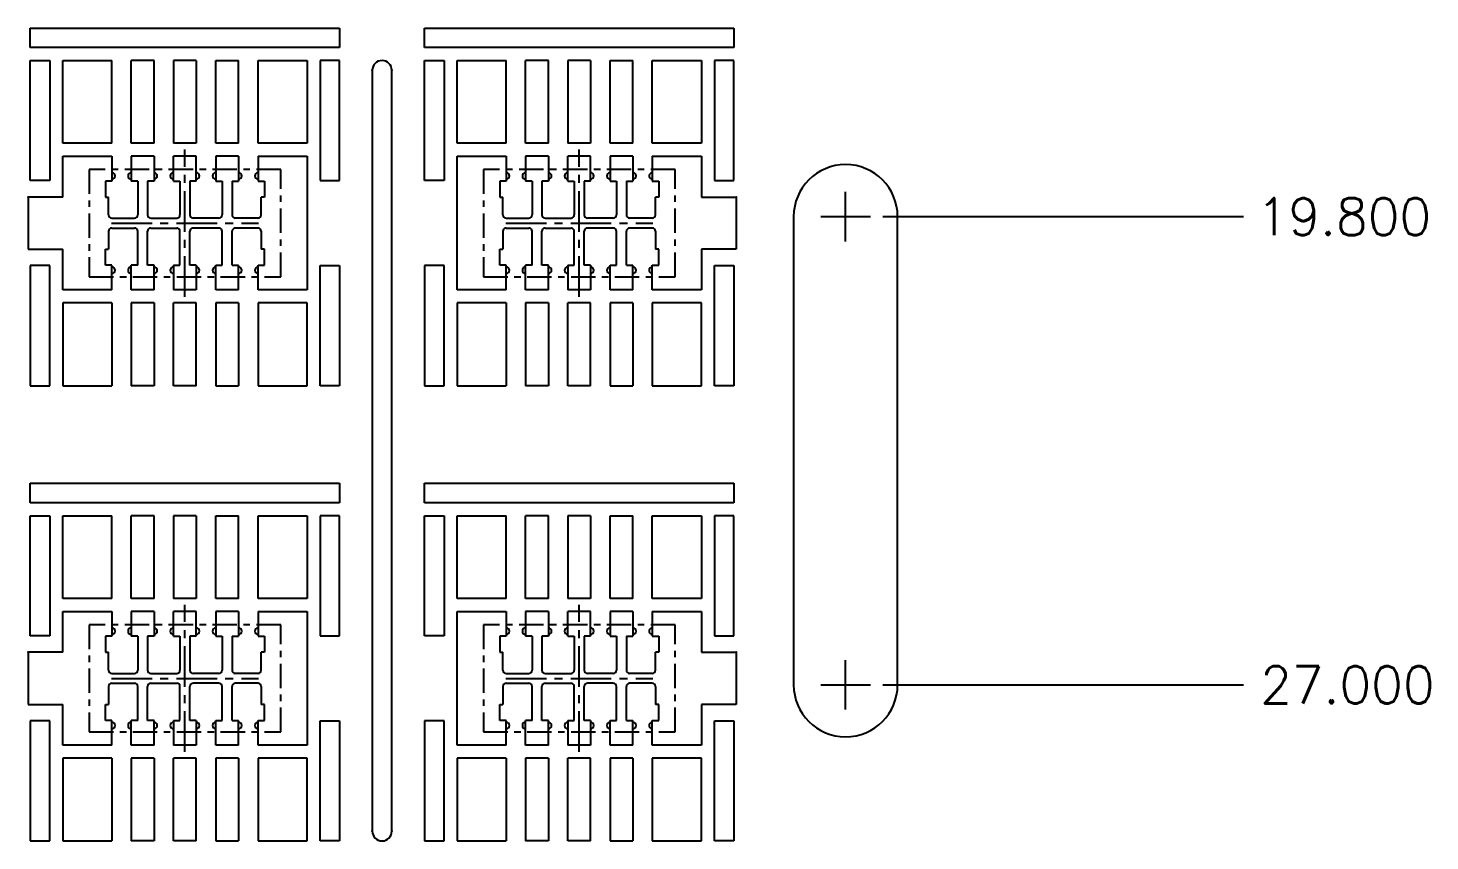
# Model space of a CAD drawing. Extents: x -176.6 to -118.8, y -49.2 to 29.7.
# Drawn here: x -158.88 to -137.31, y -6.61 to 5.89 of the extents above; entities that cross this region are included whole.
import ezdxf

# ---------------------------------------------------------------- set-up
doc = ezdxf.new("R2010")
doc.units = 0
doc.header["$LTSCALE"] = 0.5
doc.header["$MEASUREMENT"] = 0
doc.linetypes.add('CENTER', pattern=[2, 1.25, -0.25, 0.25, -0.25])
doc.linetypes.add('CENTER2', pattern=[1.125, 0.75, -0.125, 0.125, -0.125])
doc.layers.add('1', color=7, linetype='CONTINUOUS')
doc.layers.add('1D', color=4, linetype='CONTINUOUS')
doc.styles.add('SIMPLEX', font='SIMPLEX')

msp = doc.modelspace()

# ---------------------------------------------------------------- linework, layer by layer
at = {"layer": '1'}
for p, q in [((-158.846, 5.894), (-154.086, 5.894)), ((-158.846, 5.594), (-158.846, 5.894)), ((-154.086, 5.894), (-154.086, 5.594)), ((-152.778, 5.894), (-148.018, 5.894)), ((-152.778, 5.594), (-152.778, 5.894)), ((-148.018, 5.894), (-148.018, 5.594)), ((-154.086, 5.594), (-158.846, 5.594)), ((-158.846, 3.548), (-158.846, 5.394)), ((-158.846, 5.394), (-158.546, 5.394)), ((-158.546, 5.394), (-158.546, 3.548)), ((-158.346, 5.394), (-157.591, 5.394)), ((-158.346, 4.122), (-158.346, 5.394)), ((-157.591, 4.122), (-157.591, 5.394)), ((-157.291, 4.122), (-157.291, 5.394)), ((-156.941, 5.394), (-157.291, 5.394)), ((-156.941, 4.122), (-156.941, 5.394)), ((-156.641, 5.394), (-156.641, 4.122)), ((-156.291, 5.394), (-156.641, 5.394)), ((-156.291, 5.394), (-156.291, 4.122)), ((-155.991, 4.122), (-155.991, 5.394)), ((-155.641, 4.122), (-155.641, 5.394)), ((-155.341, 4.122), (-155.341, 5.394)), ((-155.341, 5.394), (-154.586, 5.394)), ((-154.586, 5.394), (-154.586, 4.122)), ((-154.086, 5.394), (-154.386, 5.394)), ((-154.386, 5.394), (-154.386, 3.548)), ((-154.086, 3.548), (-154.086, 5.394)), ((-148.018, 5.594), (-152.778, 5.594)), ((-152.778, 3.548), (-152.778, 5.394)), ((-152.778, 5.394), (-152.478, 5.394)), ((-152.478, 5.394), (-152.478, 3.548)), ((-152.278, 5.394), (-151.523, 5.394)), ((-152.278, 4.122), (-152.278, 5.394)), ((-151.523, 4.122), (-151.523, 5.394)), ((-151.223, 4.122), (-151.223, 5.394)), ((-150.873, 5.394), (-151.223, 5.394)), ((-150.873, 4.122), (-150.873, 5.394)), ((-150.573, 5.394), (-150.573, 4.122)), ((-150.223, 5.394), (-150.573, 5.394)), ((-150.223, 5.394), (-150.223, 4.122)), ((-149.923, 4.122), (-149.923, 5.394)), ((-149.573, 4.122), (-149.573, 5.394)), ((-149.273, 4.122), (-149.273, 5.394)), ((-149.273, 5.394), (-148.518, 5.394)), ((-148.518, 5.394), (-148.518, 4.122)), ((-148.018, 5.394), (-148.318, 5.394)), ((-148.318, 5.394), (-148.318, 3.548)), ((-148.018, 3.548), (-148.018, 5.394)), ((-157.591, 4.122), (-158.346, 4.122)), ((-156.941, 4.122), (-157.291, 4.122)), ((-155.641, 4.122), (-155.991, 4.122)), ((-154.586, 4.122), (-155.341, 4.122)), ((-151.523, 4.122), (-152.278, 4.122)), ((-150.873, 4.122), (-151.223, 4.122)), ((-149.573, 4.122), (-149.923, 4.122)), ((-148.518, 4.122), (-149.273, 4.122)), ((-158.346, 3.922), (-157.591, 3.922)), ((-158.346, 3.294), (-158.346, 3.922)), ((-157.591, 3.922), (-157.591, 3.541)), ((-156.941, 3.922), (-157.291, 3.922)), ((-157.291, 3.922), (-157.291, 3.541)), ((-156.941, 3.922), (-156.941, 3.541)), ((-156.291, 3.922), (-156.641, 3.922)), ((-156.641, 3.541), (-156.641, 3.922)), ((-156.291, 3.541), (-156.291, 3.922)), ((-155.641, 3.922), (-155.991, 3.922)), ((-155.991, 3.922), (-155.991, 3.541)), ((-155.641, 3.922), (-155.641, 3.541)), ((-155.341, 3.922), (-154.586, 3.922)), ((-155.341, 3.922), (-155.341, 3.541)), ((-154.586, 3.922), (-154.586, 1.866)), ((-152.278, 3.922), (-151.523, 3.922)), ((-152.278, 1.866), (-152.278, 3.922)), ((-151.523, 3.922), (-151.523, 3.541)), ((-150.873, 3.922), (-151.223, 3.922)), ((-151.223, 3.922), (-151.223, 3.541)), ((-150.873, 3.922), (-150.873, 3.541)), ((-150.223, 3.922), (-150.573, 3.922)), ((-150.573, 3.541), (-150.573, 3.922)), ((-150.223, 3.541), (-150.223, 3.922)), ((-149.573, 3.922), (-149.923, 3.922)), ((-149.923, 3.922), (-149.923, 3.541)), ((-149.573, 3.922), (-149.573, 3.541)), ((-149.273, 3.922), (-148.518, 3.922)), ((-149.273, 3.922), (-149.273, 3.541)), ((-148.518, 3.922), (-148.518, 3.294)), ((-158.546, 3.548), (-158.846, 3.548)), ((-157.591, 3.541), (-157.69, 3.541)), ((-157.69, 3.541), (-157.69, 3.294)), ((-157.192, 3.541), (-157.291, 3.541)), ((-157.192, 3.541), (-157.192, 3.02)), ((-156.941, 3.541), (-157.04, 3.541)), ((-157.04, 3.541), (-157.04, 3.02)), ((-156.641, 3.541), (-156.542, 3.541)), ((-156.542, 3.541), (-156.542, 3.069)), ((-156.542, 3.541), (-156.542, 3.02)), ((-156.291, 3.541), (-156.39, 3.541)), ((-156.39, 3.541), (-156.39, 3.02)), ((-156.39, 3.541), (-156.39, 3.02)), ((-155.991, 3.541), (-155.892, 3.541)), ((-155.892, 3.541), (-155.892, 3.02)), ((-155.74, 3.541), (-155.641, 3.541)), ((-155.74, 3.541), (-155.74, 3.02)), ((-155.341, 3.541), (-155.242, 3.541)), ((-155.242, 3.541), (-155.242, 3.294)), ((-154.386, 3.548), (-154.086, 3.548)), ((-152.478, 3.548), (-152.778, 3.548)), ((-151.523, 3.541), (-151.622, 3.541)), ((-151.622, 3.541), (-151.622, 3.294)), ((-151.124, 3.541), (-151.223, 3.541)), ((-151.124, 3.541), (-151.124, 3.02)), ((-150.873, 3.541), (-150.972, 3.541)), ((-150.972, 3.541), (-150.972, 3.02)), ((-150.573, 3.541), (-150.474, 3.541)), ((-150.474, 3.541), (-150.474, 3.069)), ((-150.474, 3.541), (-150.474, 3.02)), ((-150.223, 3.541), (-150.322, 3.541)), ((-150.322, 3.541), (-150.322, 3.02)), ((-150.322, 3.541), (-150.322, 3.02)), ((-149.923, 3.541), (-149.824, 3.541)), ((-149.824, 3.541), (-149.824, 3.02)), ((-149.672, 3.541), (-149.573, 3.541)), ((-149.672, 3.541), (-149.672, 3.02)), ((-149.273, 3.541), (-149.174, 3.541)), ((-149.174, 3.541), (-149.174, 3.294)), ((-148.318, 3.548), (-148.018, 3.548)), ((-158.88, 3.294), (-158.88, 2.494)), ((-158.346, 3.294), (-158.88, 3.294)), ((-157.69, 3.294), (-157.641, 3.294)), ((-157.641, 3.02), (-157.641, 3.294)), ((-155.242, 3.294), (-155.291, 3.294)), ((-155.291, 3.02), (-155.291, 3.294)), ((-151.622, 3.294), (-151.573, 3.294)), ((-151.573, 3.02), (-151.573, 3.294)), ((-149.174, 3.294), (-149.223, 3.294)), ((-149.223, 3.02), (-149.223, 3.294)), ((-148.518, 3.294), (-147.984, 3.294)), ((-147.984, 3.294), (-147.984, 2.494)), ((-157.591, 2.97), (-157.242, 2.97)), ((-157.591, 2.818), (-157.242, 2.818)), ((-156.99, 2.97), (-156.592, 2.97)), ((-156.99, 2.818), (-156.592, 2.818)), ((-155.942, 2.97), (-156.34, 2.97)), ((-155.942, 2.818), (-156.34, 2.818)), ((-155.341, 2.97), (-155.69, 2.97)), ((-155.341, 2.818), (-155.69, 2.818)), ((-151.523, 2.97), (-151.174, 2.97)), ((-151.523, 2.818), (-151.174, 2.818)), ((-150.922, 2.97), (-150.524, 2.97)), ((-150.922, 2.818), (-150.524, 2.818)), ((-149.874, 2.97), (-150.272, 2.97)), ((-149.874, 2.818), (-150.272, 2.818)), ((-149.273, 2.97), (-149.622, 2.97)), ((-149.273, 2.818), (-149.622, 2.818)), ((-157.641, 2.768), (-157.641, 2.494)), ((-157.192, 2.247), (-157.192, 2.768)), ((-157.04, 2.247), (-157.04, 2.768)), ((-156.542, 2.247), (-156.542, 2.768)), ((-156.542, 2.247), (-156.542, 2.768)), ((-156.39, 2.247), (-156.39, 2.768)), ((-156.39, 2.247), (-156.39, 2.718)), ((-155.892, 2.247), (-155.892, 2.768)), ((-155.74, 2.247), (-155.74, 2.768)), ((-155.291, 2.768), (-155.291, 2.494)), ((-151.573, 2.768), (-151.573, 2.494)), ((-151.124, 2.247), (-151.124, 2.768)), ((-150.972, 2.247), (-150.972, 2.768)), ((-150.474, 2.247), (-150.474, 2.768)), ((-150.474, 2.247), (-150.474, 2.768)), ((-150.322, 2.247), (-150.322, 2.768)), ((-150.322, 2.247), (-150.322, 2.718)), ((-149.824, 2.247), (-149.824, 2.768)), ((-149.672, 2.247), (-149.672, 2.768)), ((-149.223, 2.768), (-149.223, 2.494)), ((-158.88, 2.494), (-158.346, 2.494)), ((-158.346, 1.866), (-158.346, 2.494)), ((-157.69, 2.247), (-157.69, 2.494)), ((-157.69, 2.494), (-157.641, 2.494)), ((-155.242, 2.494), (-155.291, 2.494)), ((-155.242, 2.247), (-155.242, 2.494)), ((-151.622, 2.247), (-151.622, 2.494)), ((-151.622, 2.494), (-151.573, 2.494)), ((-149.174, 2.494), (-149.223, 2.494)), ((-149.174, 2.247), (-149.174, 2.494)), ((-147.984, 2.494), (-148.518, 2.494)), ((-148.518, 2.494), (-148.518, 1.866)), ((-158.846, 2.24), (-158.846, 0.394)), ((-158.546, 2.24), (-158.846, 2.24)), ((-158.546, 0.394), (-158.546, 2.24)), ((-157.591, 2.247), (-157.69, 2.247)), ((-157.591, 1.866), (-157.591, 2.247)), ((-157.291, 1.866), (-157.291, 2.247)), ((-157.192, 2.247), (-157.291, 2.247)), ((-156.941, 2.247), (-157.04, 2.247)), ((-156.941, 1.866), (-156.941, 2.247)), ((-156.641, 2.247), (-156.641, 1.866)), ((-156.641, 2.247), (-156.542, 2.247)), ((-156.291, 2.247), (-156.39, 2.247)), ((-156.291, 2.247), (-156.291, 1.866)), ((-155.991, 1.866), (-155.991, 2.247)), ((-155.991, 2.247), (-155.892, 2.247)), ((-155.74, 2.247), (-155.641, 2.247)), ((-155.641, 1.866), (-155.641, 2.247)), ((-155.341, 1.866), (-155.341, 2.247)), ((-155.341, 2.247), (-155.242, 2.247)), ((-154.386, 2.24), (-154.086, 2.24)), ((-154.386, 0.394), (-154.386, 2.24)), ((-154.086, 2.24), (-154.086, 0.394)), ((-152.778, 2.24), (-152.778, 0.394)), ((-152.478, 2.24), (-152.778, 2.24)), ((-152.478, 0.394), (-152.478, 2.24)), ((-151.523, 2.247), (-151.622, 2.247)), ((-151.523, 1.866), (-151.523, 2.247)), ((-151.223, 1.866), (-151.223, 2.247)), ((-151.124, 2.247), (-151.223, 2.247)), ((-150.873, 2.247), (-150.972, 2.247)), ((-150.873, 1.866), (-150.873, 2.247)), ((-150.573, 2.247), (-150.573, 1.866)), ((-150.573, 2.247), (-150.474, 2.247)), ((-150.223, 2.247), (-150.322, 2.247)), ((-150.223, 2.247), (-150.223, 1.866)), ((-149.923, 1.866), (-149.923, 2.247)), ((-149.923, 2.247), (-149.824, 2.247)), ((-149.672, 2.247), (-149.573, 2.247)), ((-149.573, 1.866), (-149.573, 2.247)), ((-149.273, 1.866), (-149.273, 2.247)), ((-149.273, 2.247), (-149.174, 2.247)), ((-148.318, 2.24), (-148.018, 2.24)), ((-148.318, 0.394), (-148.318, 2.24)), ((-148.018, 2.24), (-148.018, 0.394)), ((-157.591, 1.866), (-158.346, 1.866)), ((-156.941, 1.866), (-157.291, 1.866)), ((-156.291, 1.866), (-156.641, 1.866)), ((-155.641, 1.866), (-155.991, 1.866)), ((-154.586, 1.866), (-155.341, 1.866)), ((-151.523, 1.866), (-152.278, 1.866)), ((-150.873, 1.866), (-151.223, 1.866)), ((-150.223, 1.866), (-150.573, 1.866)), ((-149.573, 1.866), (-149.923, 1.866)), ((-148.518, 1.866), (-149.273, 1.866)), ((-157.591, 1.666), (-158.346, 1.666)), ((-158.346, 1.666), (-158.346, 0.394)), ((-157.591, 1.666), (-157.591, 0.394)), ((-157.291, 1.666), (-157.291, 0.394)), ((-156.941, 1.666), (-157.291, 1.666)), ((-156.941, 1.666), (-156.941, 0.394)), ((-156.641, 0.394), (-156.641, 1.666)), ((-156.291, 0.394), (-156.291, 1.666)), ((-155.991, 1.666), (-155.991, 0.394)), ((-155.641, 1.666), (-155.991, 1.666)), ((-155.641, 1.666), (-155.641, 0.394)), ((-155.341, 1.666), (-155.341, 0.394)), ((-154.586, 1.666), (-155.341, 1.666)), ((-154.586, 0.394), (-154.586, 1.666)), ((-151.523, 1.666), (-152.278, 1.666)), ((-152.278, 1.666), (-152.278, 0.394)), ((-151.523, 1.666), (-151.523, 0.394)), ((-151.223, 1.666), (-151.223, 0.394)), ((-150.873, 1.666), (-151.223, 1.666)), ((-150.873, 1.666), (-150.873, 0.394)), ((-150.573, 0.394), (-150.573, 1.666)), ((-150.223, 0.394), (-150.223, 1.666)), ((-149.923, 1.666), (-149.923, 0.394)), ((-149.573, 1.666), (-149.923, 1.666)), ((-149.573, 1.666), (-149.573, 0.394)), ((-149.273, 1.666), (-149.273, 0.394)), ((-148.518, 1.666), (-149.273, 1.666)), ((-148.518, 0.394), (-148.518, 1.666)), ((-158.846, 0.394), (-158.546, 0.394)), ((-158.346, 0.394), (-157.591, 0.394)), ((-156.941, 0.394), (-157.291, 0.394)), ((-156.291, 0.394), (-156.641, 0.394)), ((-155.341, 0.394), (-154.586, 0.394)), ((-154.086, 0.394), (-154.386, 0.394)), ((-152.778, 0.394), (-152.478, 0.394)), ((-152.278, 0.394), (-151.523, 0.394)), ((-150.873, 0.394), (-151.223, 0.394)), ((-150.223, 0.394), (-150.573, 0.394)), ((-149.273, 0.394), (-148.518, 0.394)), ((-148.018, 0.394), (-148.318, 0.394)), ((-158.846, -1.106), (-154.086, -1.106)), ((-158.846, -1.406), (-158.846, -1.106)), ((-154.086, -1.106), (-154.086, -1.406)), ((-152.778, -1.106), (-148.018, -1.106)), ((-152.778, -1.406), (-152.778, -1.106)), ((-148.018, -1.106), (-148.018, -1.406)), ((-154.086, -1.406), (-158.846, -1.406)), ((-148.018, -1.406), (-152.778, -1.406)), ((-158.846, -3.452), (-158.846, -1.606)), ((-158.846, -1.606), (-158.546, -1.606)), ((-158.546, -1.606), (-158.546, -3.452)), ((-158.346, -1.606), (-157.591, -1.606)), ((-158.346, -2.878), (-158.346, -1.606)), ((-157.591, -2.878), (-157.591, -1.606)), ((-157.291, -2.878), (-157.291, -1.606)), ((-156.941, -1.606), (-157.291, -1.606)), ((-156.941, -2.878), (-156.941, -1.606)), ((-156.641, -1.606), (-156.641, -2.878)), ((-156.291, -1.606), (-156.641, -1.606)), ((-156.291, -1.606), (-156.291, -2.878)), ((-155.991, -2.878), (-155.991, -1.606)), ((-155.641, -2.878), (-155.641, -1.606)), ((-155.341, -2.878), (-155.341, -1.606)), ((-155.341, -1.606), (-154.586, -1.606)), ((-154.586, -1.606), (-154.586, -2.878)), ((-154.086, -1.606), (-154.386, -1.606)), ((-154.386, -1.606), (-154.386, -3.452)), ((-154.086, -3.452), (-154.086, -1.606)), ((-152.778, -3.452), (-152.778, -1.606)), ((-152.778, -1.606), (-152.478, -1.606)), ((-152.478, -1.606), (-152.478, -3.452)), ((-152.278, -1.606), (-151.523, -1.606)), ((-152.278, -2.878), (-152.278, -1.606)), ((-151.523, -2.878), (-151.523, -1.606)), ((-151.223, -2.878), (-151.223, -1.606)), ((-150.873, -1.606), (-151.223, -1.606)), ((-150.873, -2.878), (-150.873, -1.606)), ((-150.573, -1.606), (-150.573, -2.878)), ((-150.223, -1.606), (-150.573, -1.606)), ((-150.223, -1.606), (-150.223, -2.878)), ((-149.923, -2.878), (-149.923, -1.606)), ((-149.573, -2.878), (-149.573, -1.606)), ((-149.273, -2.878), (-149.273, -1.606)), ((-149.273, -1.606), (-148.518, -1.606)), ((-148.518, -1.606), (-148.518, -2.878)), ((-148.018, -1.606), (-148.318, -1.606)), ((-148.318, -1.606), (-148.318, -3.452)), ((-148.018, -3.452), (-148.018, -1.606)), ((-157.591, -2.878), (-158.346, -2.878)), ((-156.941, -2.878), (-157.291, -2.878)), ((-155.641, -2.878), (-155.991, -2.878)), ((-154.586, -2.878), (-155.341, -2.878)), ((-151.523, -2.878), (-152.278, -2.878)), ((-150.873, -2.878), (-151.223, -2.878)), ((-149.573, -2.878), (-149.923, -2.878)), ((-148.518, -2.878), (-149.273, -2.878)), ((-158.346, -3.078), (-157.591, -3.078)), ((-158.346, -3.706), (-158.346, -3.078)), ((-157.591, -3.078), (-157.591, -3.459)), ((-156.941, -3.078), (-157.291, -3.078)), ((-157.291, -3.078), (-157.291, -3.459)), ((-156.941, -3.078), (-156.941, -3.459)), ((-156.291, -3.078), (-156.641, -3.078)), ((-156.641, -3.459), (-156.641, -3.078)), ((-156.291, -3.459), (-156.291, -3.078)), ((-155.641, -3.078), (-155.991, -3.078)), ((-155.991, -3.078), (-155.991, -3.459)), ((-155.641, -3.078), (-155.641, -3.459)), ((-155.341, -3.078), (-154.586, -3.078)), ((-155.341, -3.078), (-155.341, -3.459)), ((-154.586, -3.078), (-154.586, -5.134)), ((-152.278, -3.078), (-151.523, -3.078)), ((-152.278, -5.134), (-152.278, -3.078)), ((-151.523, -3.078), (-151.523, -3.459)), ((-150.873, -3.078), (-151.223, -3.078)), ((-151.223, -3.078), (-151.223, -3.459)), ((-150.873, -3.078), (-150.873, -3.459)), ((-150.223, -3.078), (-150.573, -3.078)), ((-150.573, -3.459), (-150.573, -3.078)), ((-150.223, -3.459), (-150.223, -3.078)), ((-149.573, -3.078), (-149.923, -3.078)), ((-149.923, -3.078), (-149.923, -3.459)), ((-149.573, -3.078), (-149.573, -3.459)), ((-149.273, -3.078), (-148.518, -3.078)), ((-149.273, -3.078), (-149.273, -3.459)), ((-148.518, -3.078), (-148.518, -3.706)), ((-158.546, -3.452), (-158.846, -3.452)), ((-157.591, -3.459), (-157.69, -3.459)), ((-157.69, -3.459), (-157.69, -3.706)), ((-157.192, -3.459), (-157.291, -3.459)), ((-157.192, -3.459), (-157.192, -3.98)), ((-156.941, -3.459), (-157.04, -3.459)), ((-157.04, -3.459), (-157.04, -3.98)), ((-156.641, -3.459), (-156.542, -3.459)), ((-156.542, -3.459), (-156.542, -3.931)), ((-156.542, -3.459), (-156.542, -3.98)), ((-156.291, -3.459), (-156.39, -3.459)), ((-156.39, -3.459), (-156.39, -3.98)), ((-156.39, -3.459), (-156.39, -3.98)), ((-155.991, -3.459), (-155.892, -3.459)), ((-155.892, -3.459), (-155.892, -3.98)), ((-155.74, -3.459), (-155.641, -3.459)), ((-155.74, -3.459), (-155.74, -3.98)), ((-155.341, -3.459), (-155.242, -3.459)), ((-155.242, -3.459), (-155.242, -3.706)), ((-154.386, -3.452), (-154.086, -3.452)), ((-152.478, -3.452), (-152.778, -3.452)), ((-151.523, -3.459), (-151.622, -3.459)), ((-151.622, -3.459), (-151.622, -3.706)), ((-151.124, -3.459), (-151.223, -3.459)), ((-151.124, -3.459), (-151.124, -3.98)), ((-150.873, -3.459), (-150.972, -3.459)), ((-150.972, -3.459), (-150.972, -3.98)), ((-150.573, -3.459), (-150.474, -3.459)), ((-150.474, -3.459), (-150.474, -3.931)), ((-150.474, -3.459), (-150.474, -3.98)), ((-150.223, -3.459), (-150.322, -3.459)), ((-150.322, -3.459), (-150.322, -3.98)), ((-150.322, -3.459), (-150.322, -3.98)), ((-149.923, -3.459), (-149.824, -3.459)), ((-149.824, -3.459), (-149.824, -3.98)), ((-149.672, -3.459), (-149.573, -3.459)), ((-149.672, -3.459), (-149.672, -3.98)), ((-149.273, -3.459), (-149.174, -3.459)), ((-149.174, -3.459), (-149.174, -3.706)), ((-148.318, -3.452), (-148.018, -3.452)), ((-158.88, -3.706), (-158.88, -4.506)), ((-158.346, -3.706), (-158.88, -3.706)), ((-157.69, -3.706), (-157.641, -3.706)), ((-157.641, -3.98), (-157.641, -3.706)), ((-155.242, -3.706), (-155.291, -3.706)), ((-155.291, -3.98), (-155.291, -3.706)), ((-151.622, -3.706), (-151.573, -3.706)), ((-151.573, -3.98), (-151.573, -3.706)), ((-149.174, -3.706), (-149.223, -3.706)), ((-149.223, -3.98), (-149.223, -3.706)), ((-148.518, -3.706), (-147.984, -3.706)), ((-147.984, -3.706), (-147.984, -4.506)), ((-157.591, -4.03), (-157.242, -4.03)), ((-156.99, -4.03), (-156.592, -4.03)), ((-155.942, -4.03), (-156.34, -4.03)), ((-155.341, -4.03), (-155.69, -4.03)), ((-151.523, -4.03), (-151.174, -4.03)), ((-150.922, -4.03), (-150.524, -4.03)), ((-149.874, -4.03), (-150.272, -4.03)), ((-149.273, -4.03), (-149.622, -4.03)), ((-157.641, -4.232), (-157.641, -4.506)), ((-157.591, -4.182), (-157.242, -4.182)), ((-157.192, -4.753), (-157.192, -4.232)), ((-157.04, -4.753), (-157.04, -4.232)), ((-156.99, -4.182), (-156.592, -4.182)), ((-156.542, -4.753), (-156.542, -4.232)), ((-156.542, -4.753), (-156.542, -4.232)), ((-156.39, -4.753), (-156.39, -4.232)), ((-156.39, -4.753), (-156.39, -4.282)), ((-155.942, -4.182), (-156.34, -4.182)), ((-155.892, -4.753), (-155.892, -4.232)), ((-155.74, -4.753), (-155.74, -4.232)), ((-155.341, -4.182), (-155.69, -4.182)), ((-155.291, -4.232), (-155.291, -4.506)), ((-151.573, -4.232), (-151.573, -4.506)), ((-151.523, -4.182), (-151.174, -4.182)), ((-151.124, -4.753), (-151.124, -4.232)), ((-150.972, -4.753), (-150.972, -4.232)), ((-150.922, -4.182), (-150.524, -4.182)), ((-150.474, -4.753), (-150.474, -4.232)), ((-150.474, -4.753), (-150.474, -4.232)), ((-150.322, -4.753), (-150.322, -4.232)), ((-150.322, -4.753), (-150.322, -4.282)), ((-149.874, -4.182), (-150.272, -4.182)), ((-149.824, -4.753), (-149.824, -4.232)), ((-149.672, -4.753), (-149.672, -4.232)), ((-149.273, -4.182), (-149.622, -4.182)), ((-149.223, -4.232), (-149.223, -4.506)), ((-158.88, -4.506), (-158.346, -4.506)), ((-158.346, -5.134), (-158.346, -4.506)), ((-157.69, -4.753), (-157.69, -4.506)), ((-157.69, -4.506), (-157.641, -4.506)), ((-155.242, -4.506), (-155.291, -4.506)), ((-155.242, -4.753), (-155.242, -4.506)), ((-151.622, -4.753), (-151.622, -4.506)), ((-151.622, -4.506), (-151.573, -4.506)), ((-149.174, -4.506), (-149.223, -4.506)), ((-149.174, -4.753), (-149.174, -4.506)), ((-147.984, -4.506), (-148.518, -4.506)), ((-148.518, -4.506), (-148.518, -5.134)), ((-158.846, -4.76), (-158.846, -6.606)), ((-158.546, -4.76), (-158.846, -4.76)), ((-158.546, -6.606), (-158.546, -4.76)), ((-157.591, -4.753), (-157.69, -4.753)), ((-157.591, -5.134), (-157.591, -4.753)), ((-157.291, -5.134), (-157.291, -4.753)), ((-157.192, -4.753), (-157.291, -4.753)), ((-156.941, -4.753), (-157.04, -4.753)), ((-156.941, -5.134), (-156.941, -4.753)), ((-156.641, -4.753), (-156.641, -5.134)), ((-156.641, -4.753), (-156.542, -4.753)), ((-156.291, -4.753), (-156.39, -4.753)), ((-156.291, -4.753), (-156.291, -5.134)), ((-155.991, -5.134), (-155.991, -4.753)), ((-155.991, -4.753), (-155.892, -4.753)), ((-155.74, -4.753), (-155.641, -4.753)), ((-155.641, -5.134), (-155.641, -4.753)), ((-155.341, -5.134), (-155.341, -4.753)), ((-155.341, -4.753), (-155.242, -4.753)), ((-154.386, -4.76), (-154.086, -4.76)), ((-154.386, -6.606), (-154.386, -4.76)), ((-154.086, -4.76), (-154.086, -6.606)), ((-152.778, -4.76), (-152.778, -6.606)), ((-152.478, -4.76), (-152.778, -4.76)), ((-152.478, -6.606), (-152.478, -4.76)), ((-151.523, -4.753), (-151.622, -4.753)), ((-151.523, -5.134), (-151.523, -4.753)), ((-151.223, -5.134), (-151.223, -4.753)), ((-151.124, -4.753), (-151.223, -4.753)), ((-150.873, -4.753), (-150.972, -4.753)), ((-150.873, -5.134), (-150.873, -4.753)), ((-150.573, -4.753), (-150.573, -5.134)), ((-150.573, -4.753), (-150.474, -4.753)), ((-150.223, -4.753), (-150.322, -4.753)), ((-150.223, -4.753), (-150.223, -5.134)), ((-149.923, -5.134), (-149.923, -4.753)), ((-149.923, -4.753), (-149.824, -4.753)), ((-149.672, -4.753), (-149.573, -4.753)), ((-149.573, -5.134), (-149.573, -4.753)), ((-149.273, -5.134), (-149.273, -4.753)), ((-149.273, -4.753), (-149.174, -4.753)), ((-148.318, -4.76), (-148.018, -4.76)), ((-148.318, -6.606), (-148.318, -4.76)), ((-148.018, -4.76), (-148.018, -6.606)), ((-157.591, -5.134), (-158.346, -5.134)), ((-156.941, -5.134), (-157.291, -5.134)), ((-156.291, -5.134), (-156.641, -5.134)), ((-155.641, -5.134), (-155.991, -5.134)), ((-154.586, -5.134), (-155.341, -5.134)), ((-151.523, -5.134), (-152.278, -5.134)), ((-150.873, -5.134), (-151.223, -5.134)), ((-150.223, -5.134), (-150.573, -5.134)), ((-149.573, -5.134), (-149.923, -5.134)), ((-148.518, -5.134), (-149.273, -5.134)), ((-157.591, -5.334), (-158.346, -5.334)), ((-158.346, -5.334), (-158.346, -6.606)), ((-157.591, -5.334), (-157.591, -6.606)), ((-157.291, -5.334), (-157.291, -6.606)), ((-156.941, -5.334), (-157.291, -5.334)), ((-156.941, -5.334), (-156.941, -6.606)), ((-156.641, -6.606), (-156.641, -5.334)), ((-156.291, -6.606), (-156.291, -5.334)), ((-155.991, -5.334), (-155.991, -6.606)), ((-155.641, -5.334), (-155.991, -5.334)), ((-155.641, -5.334), (-155.641, -6.606)), ((-155.341, -5.334), (-155.341, -6.606)), ((-154.586, -5.334), (-155.341, -5.334)), ((-154.586, -6.606), (-154.586, -5.334)), ((-151.523, -5.334), (-152.278, -5.334)), ((-152.278, -5.334), (-152.278, -6.606)), ((-151.523, -5.334), (-151.523, -6.606)), ((-151.223, -5.334), (-151.223, -6.606)), ((-150.873, -5.334), (-151.223, -5.334)), ((-150.873, -5.334), (-150.873, -6.606)), ((-150.573, -6.606), (-150.573, -5.334)), ((-150.223, -6.606), (-150.223, -5.334)), ((-149.923, -5.334), (-149.923, -6.606)), ((-149.573, -5.334), (-149.923, -5.334)), ((-149.573, -5.334), (-149.573, -6.606)), ((-149.273, -5.334), (-149.273, -6.606)), ((-148.518, -5.334), (-149.273, -5.334)), ((-148.518, -6.606), (-148.518, -5.334)), ((-158.846, -6.606), (-158.546, -6.606)), ((-158.346, -6.606), (-157.591, -6.606)), ((-156.941, -6.606), (-157.291, -6.606)), ((-156.291, -6.606), (-156.641, -6.606)), ((-155.341, -6.606), (-154.586, -6.606)), ((-154.086, -6.606), (-154.386, -6.606)), ((-152.778, -6.606), (-152.478, -6.606)), ((-152.278, -6.606), (-151.523, -6.606)), ((-150.873, -6.606), (-151.223, -6.606)), ((-150.223, -6.606), (-150.573, -6.606)), ((-149.273, -6.606), (-148.518, -6.606)), ((-148.018, -6.606), (-148.318, -6.606))]:
    msp.add_line(p, q, dxfattribs=at)
at = {"layer": '1', "linetype": 'Continuous'}
for p, q in [((-153.582, 5.244), (-153.582, -6.456)), ((-153.282, -6.456), (-153.282, 5.244)), ((-147.098, 2.994), (-147.098, -4.206)), ((-145.498, -4.206), (-145.498, 2.994))]:
    msp.add_line(p, q, dxfattribs=at)
at = {"layer": '1'}
for points in [[(-155.991, 5.394), (-155.641, 5.394)], [(-149.923, 5.394), (-149.573, 5.394)], [(-156.291, 4.122), (-156.641, 4.122)], [(-150.223, 4.122), (-150.573, 4.122)], [(-156.291, 1.666), (-156.641, 1.666)], [(-150.223, 1.666), (-150.573, 1.666)], [(-155.991, 0.394), (-155.641, 0.394)], [(-149.923, 0.394), (-149.573, 0.394)], [(-155.991, -1.606), (-155.641, -1.606)], [(-149.923, -1.606), (-149.573, -1.606)], [(-156.291, -2.878), (-156.641, -2.878)], [(-150.223, -2.878), (-150.573, -2.878)], [(-156.291, -5.334), (-156.641, -5.334)], [(-150.223, -5.334), (-150.573, -5.334)], [(-155.991, -6.606), (-155.641, -6.606)], [(-149.923, -6.606), (-149.573, -6.606)]]:
    msp.add_lwpolyline(points, dxfattribs=at)
at = {"layer": '1', "linetype": 'Continuous'}
for centre, radius, start, end in [((-153.432, 5.244), 0.15, 0, 180), ((-146.298, 2.994), 0.8, 0, 180), ((-146.298, -4.206), 0.8, 180, 0), ((-153.432, -6.456), 0.15, 180, 0)]:
    msp.add_arc(centre, radius, start, end, dxfattribs=at)
at = {"layer": '1'}
for centre, start, end in [((-157.591, 3.619), 270, 90), ((-157.291, 3.619), 90, 270), ((-156.941, 3.619), 270, 90), ((-156.641, 3.619), 90, 270), ((-156.291, 3.619), 270, 90), ((-155.991, 3.619), 90, 270), ((-155.641, 3.619), 270, 90), ((-155.341, 3.619), 90, 270), ((-151.523, 3.619), 270, 90), ((-151.223, 3.619), 90, 270), ((-150.873, 3.619), 270, 90), ((-150.573, 3.619), 90, 270), ((-150.223, 3.619), 270, 90), ((-149.923, 3.619), 90, 270), ((-149.573, 3.619), 270, 90), ((-149.273, 3.619), 90, 270), ((-157.591, 3.02), 180, 270), ((-157.591, 2.768), 90, 180), ((-157.242, 3.02), 270, 0), ((-157.242, 2.768), 360, 90), ((-156.99, 3.02), 180, 270), ((-156.99, 2.768), 90, 180), ((-156.592, 3.02), 270, 360), ((-156.592, 2.768), 360, 90), ((-156.34, 3.02), 180, 270), ((-156.34, 2.768), 90, 180), ((-155.942, 3.02), 270, 0), ((-155.942, 2.768), 360, 90), ((-155.69, 3.02), 180, 270), ((-155.69, 2.768), 90, 180), ((-155.341, 3.02), 270, 0), ((-155.341, 2.768), 0, 90), ((-151.523, 3.02), 180, 270), ((-151.523, 2.768), 90, 180), ((-151.174, 3.02), 270, 0), ((-151.174, 2.768), 360, 90), ((-150.922, 3.02), 180, 270), ((-150.922, 2.768), 90, 180), ((-150.524, 3.02), 270, 360), ((-150.524, 2.768), 360, 90), ((-150.272, 3.02), 180, 270), ((-150.272, 2.768), 90, 180), ((-149.874, 3.02), 270, 0), ((-149.874, 2.768), 360, 90), ((-149.622, 3.02), 180, 270), ((-149.622, 2.768), 90, 180), ((-149.273, 3.02), 270, 0), ((-149.273, 2.768), 0, 90), ((-157.591, 2.169), 270, 90), ((-157.291, 2.169), 90, 270), ((-156.941, 2.169), 270, 90), ((-156.641, 2.169), 90, 270), ((-156.291, 2.169), 270, 90), ((-155.991, 2.169), 90, 270), ((-155.641, 2.169), 270, 90), ((-155.341, 2.169), 90, 270), ((-151.523, 2.169), 270, 90), ((-151.223, 2.169), 90, 270), ((-150.873, 2.169), 270, 90), ((-150.573, 2.169), 90, 270), ((-150.223, 2.169), 270, 90), ((-149.923, 2.169), 90, 270), ((-149.573, 2.169), 270, 90), ((-149.273, 2.169), 90, 270), ((-157.591, -3.381), 270, 90), ((-157.291, -3.381), 90, 270), ((-156.941, -3.381), 270, 90), ((-156.641, -3.381), 90, 270), ((-156.291, -3.381), 270, 90), ((-155.991, -3.381), 90, 270), ((-155.641, -3.381), 270, 90), ((-155.341, -3.381), 90, 270), ((-151.523, -3.381), 270, 90), ((-151.223, -3.381), 90, 270), ((-150.873, -3.381), 270, 90), ((-150.573, -3.381), 90, 270), ((-150.223, -3.381), 270, 90), ((-149.923, -3.381), 90, 270), ((-149.573, -3.381), 270, 90), ((-149.273, -3.381), 90, 270), ((-157.591, -3.98), 180, 270), ((-157.242, -3.98), 270, 0), ((-156.99, -3.98), 180, 270), ((-156.592, -3.98), 270, 360), ((-156.34, -3.98), 180, 270), ((-155.942, -3.98), 270, 0), ((-155.69, -3.98), 180, 270), ((-155.341, -3.98), 270, 0), ((-151.523, -3.98), 180, 270), ((-151.174, -3.98), 270, 0), ((-150.922, -3.98), 180, 270), ((-150.524, -3.98), 270, 360), ((-150.272, -3.98), 180, 270), ((-149.874, -3.98), 270, 0), ((-149.622, -3.98), 180, 270), ((-149.273, -3.98), 270, 0), ((-157.591, -4.232), 90, 180), ((-157.242, -4.232), 360, 90), ((-156.99, -4.232), 90, 180), ((-156.592, -4.232), 360, 90), ((-156.34, -4.232), 90, 180), ((-155.942, -4.232), 360, 90), ((-155.69, -4.232), 90, 180), ((-155.341, -4.232), 0, 90), ((-151.523, -4.232), 90, 180), ((-151.174, -4.232), 360, 90), ((-150.922, -4.232), 90, 180), ((-150.524, -4.232), 360, 90), ((-150.272, -4.232), 90, 180), ((-149.874, -4.232), 360, 90), ((-149.622, -4.232), 90, 180), ((-149.273, -4.232), 0, 90), ((-157.591, -4.831), 270, 90), ((-157.291, -4.831), 90, 270), ((-156.941, -4.831), 270, 90), ((-156.641, -4.831), 90, 270), ((-156.291, -4.831), 270, 90), ((-155.991, -4.831), 90, 270), ((-155.641, -4.831), 270, 90), ((-155.341, -4.831), 90, 270), ((-151.523, -4.831), 270, 90), ((-151.223, -4.831), 90, 270), ((-150.873, -4.831), 270, 90), ((-150.573, -4.831), 90, 270), ((-150.223, -4.831), 270, 90), ((-149.923, -4.831), 90, 270), ((-149.573, -4.831), 270, 90), ((-149.273, -4.831), 90, 270)]:
    msp.add_arc(centre, 0.05, start, end, dxfattribs=at)
at = {"layer": '1', "linetype": 'Continuous'}
for p in [(-153.582, 5.244), (-153.282, 5.244), (-153.582, -6.456), (-153.282, -6.456)]:
    msp.add_point(p, dxfattribs=at)
at = {"layer": '1'}
for p in [(-158.879, 3.294), (-158.879, 3.294), (-147.984, 3.294), (-147.984, 3.294), (-158.879, -3.706), (-158.879, -3.706), (-147.984, -3.706), (-147.984, -3.706)]:
    msp.add_point(p, dxfattribs=at)
at = {"layer": '1D', "linetype": 'CENTER'}
for p, q in [((-156.466, 1.762), (-156.466, 4.025)), ((-150.398, 1.762), (-150.398, 4.025)), ((-157.597, 2.894), (-155.334, 2.894)), ((-151.529, 2.894), (-149.266, 2.894)), ((-156.466, -5.238), (-156.466, -2.975)), ((-150.398, -5.238), (-150.398, -2.975)), ((-157.597, -4.106), (-155.334, -4.106)), ((-151.529, -4.106), (-149.266, -4.106))]:
    msp.add_line(p, q, dxfattribs=at)
at = {"layer": '1D'}
for p, q in [((-146.298, 2.614), (-146.298, 3.374)), ((-146.678, 2.994), (-145.918, 2.994)), ((-145.728, 2.994), (-140.178, 2.994)), ((-146.298, -4.586), (-146.298, -3.826)), ((-146.678, -4.206), (-145.918, -4.206)), ((-145.728, -4.206), (-140.178, -4.206))]:
    msp.add_line(p, q, dxfattribs=at)
at = {"layer": '1D', "color": 2, "linetype": 'CENTER2'}
for points in [[(-157.941, 2.069), (-154.991, 2.069), (-154.991, 3.719), (-157.941, 3.719)], [(-151.873, 2.069), (-148.923, 2.069), (-148.923, 3.719), (-151.873, 3.719)], [(-157.941, -4.931), (-154.991, -4.931), (-154.991, -3.281), (-157.941, -3.281)], [(-151.873, -4.931), (-148.923, -4.931), (-148.923, -3.281), (-151.873, -3.281)]]:
    msp.add_lwpolyline(points, close=True, dxfattribs=at)

# ---------------------------------------------------------------- texts
at = {"layer": '1D', "char_height": 0.57, "attachment_point": 5, "style": 'SIMPLEX'}
for s, insert in [('\\A1;19.800', (-138.631, 2.994)), ('\\A1;27.000', (-138.577, -4.206))]:
    msp.add_mtext(s, dxfattribs=dict(at, insert=insert))

doc.saveas('drawing.dxf')
